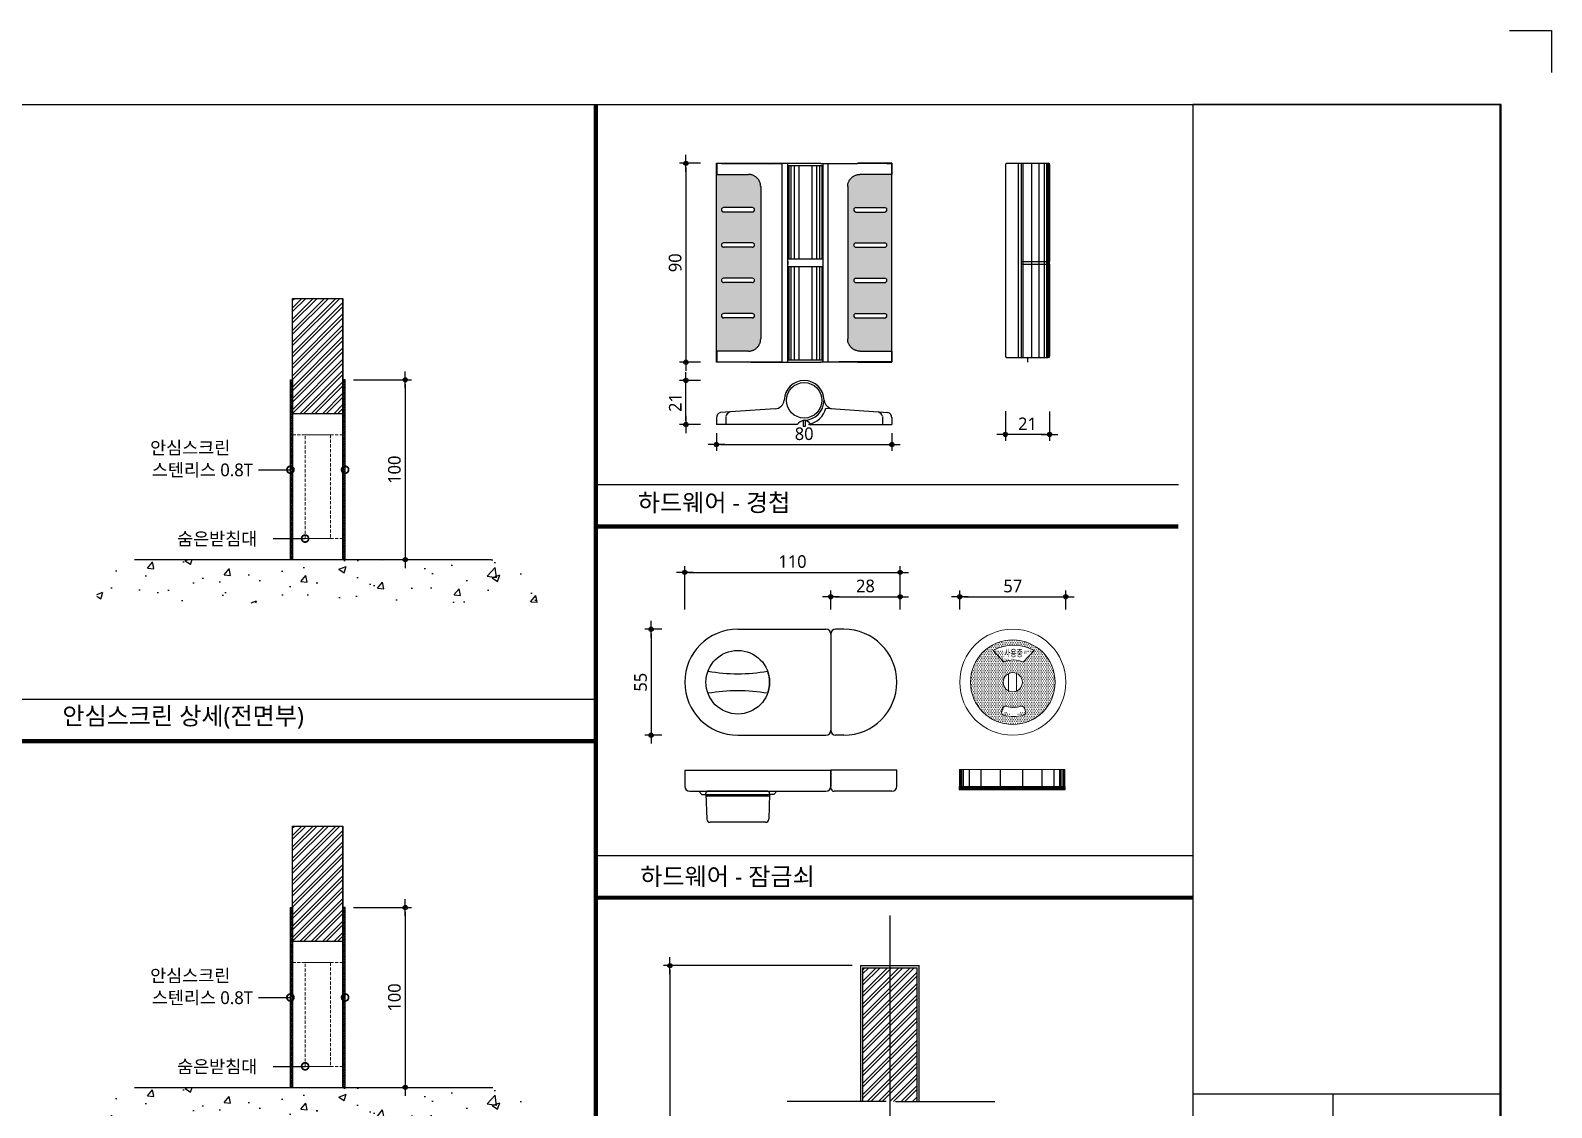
# Model space of a CAD drawing. Extents: x -255 to 8105, y -176 to 5714.
# Drawn here: x 4489 to 8105, y 3153 to 5714 of the extents above; entities that cross this region are included whole.
import ezdxf
from ezdxf.enums import TextEntityAlignment as Align

# ---------------------------------------------------------------- set-up
doc = ezdxf.new("R2010")
doc.units = 0
doc.header["$LTSCALE"] = 30
doc.linetypes.add('CEN', pattern=[62, 60, -1, 0, -1])
doc.linetypes.add('HIDDEN', pattern=[0.375, 0.25, -0.125])
doc.layers.get('0').update_dxf_attribs({"linetype": 'CONTINUOUS'})
doc.layers.get('DEFPOINTS').update_dxf_attribs({"linetype": 'CONTINUOUS'})
for name, color, linetype in [('02---제품선', 4, 'CONTINUOUS'), ('C', 2, 'CONTINUOUS'), ('curior-0Line', 252, 'CONTINUOUS'), ('DIM', 7, 'CONTINUOUS'), ('HAT', 8, 'CONTINUOUS'), ('HID', 9, 'HIDDEN'), ('TIT', 3, 'CONTINUOUS'), ('문자', 3, 'CONTINUOUS'), ('부자재', 4, 'CONTINUOUS'), ('잠금쇠(회전형)', 4, 'CONTINUOUS'), ('중심선', 1, 'CEN'), ('치수', 1, 'CONTINUOUS'), ('판넬', 2, 'CONTINUOUS'), ('해치', 8, 'CONTINUOUS')]:
    doc.layers.add(name, color=color, linetype=linetype)
doc.styles.add('HDW', font='gulim.ttc')
doc.styles.add('돋움', font='malgun.ttf')
doc.dimstyles.new('10', dxfattribs={"dimscale": 10, "dimtxt": 3, "dimasz": 1, "dimexe": 1.5, "dimexo": 2, "dimgap": 1, "dimtad": 1, "dimdec": 0, "dimlunit": 6, "dimtxsty": '돋움', "dimblk": 'DIMDOT', "dimcen": -1, "dimdle": 1.5, "dimclrt": 3, "dimazin": 3, "dimtfac": 1, "dimtdec": 0, "dimtix": 1, "dimtmove": 2, "dimatfit": 3, "dimldrblk": 'DIMDOT', "dimarcsym": 0})

# ---------------------------------------------------------------- blocks, each defined once
blk = doc.blocks.new('DIMDOT')
at = {"linetype": 'Continuous'}
blk.add_line((-2, 0), (2, 0), dxfattribs=at)
for radius in [0.5, 0.25]:
    blk.add_circle((0, 0), radius, dxfattribs=at)
blk = doc.blocks.new('*D569')
at = {"layer": 'DEFPOINTS', "color": 0}
for p in [(44190.8, 4664.3), (43678.8, 4555.7), (44190.8, 4555.7)]:
    blk.add_point(p, dxfattribs=at)
at = {"layer": 'DIM', "color": 0, "lineweight": -2, "ltscale": 10}
for p, q in [((43678.8, 4575.7), (43678.8, 4679.3)), ((44190.8, 4575.7), (44190.8, 4679.3)), ((43688.8, 4664.3), (44180.8, 4664.3))]:
    blk.add_line(p, q, dxfattribs=at)
at = {"layer": 'DIM', "color": 0, "lineweight": -2, "xscale": 10, "yscale": 10, "zscale": 10, "rotation": 180}
blk.add_blockref('DIMDOT', (43678.8, 4664.3), dxfattribs=at)
at = {"layer": 'DIM', "color": 0, "lineweight": -2, "xscale": 10, "yscale": 10, "zscale": 10}
blk.add_blockref('DIMDOT', (44190.8, 4664.3), dxfattribs=at)
at = {"layer": 'DIM', "color": 3, "insert": (43934.8, 4689.9), "char_height": 30, "attachment_point": 5, "style": '돋움'}
blk.add_mtext('110', dxfattribs=at)
blk = doc.blocks.new('*D570')
at = {"layer": 'DEFPOINTS', "color": 0}
for p in [(44190.8, 4606.3), (44025.8, 4555.7), (44190.8, 4555.7)]:
    blk.add_point(p, dxfattribs=at)
at = {"layer": 'DIM', "color": 0, "lineweight": -2, "ltscale": 10}
for p, q in [((44025.8, 4575.7), (44025.8, 4621.3)), ((44035.8, 4606.3), (44180.8, 4606.3)), ((44190.8, 4575.7), (44190.8, 4621.3))]:
    blk.add_line(p, q, dxfattribs=at)
at = {"layer": 'DIM', "color": 0, "lineweight": -2, "xscale": 10, "yscale": 10, "zscale": 10, "rotation": 180}
blk.add_blockref('DIMDOT', (44025.8, 4606.3), dxfattribs=at)
at = {"layer": 'DIM', "color": 0, "lineweight": -2, "xscale": 10, "yscale": 10, "zscale": 10}
blk.add_blockref('DIMDOT', (44190.8, 4606.3), dxfattribs=at)
at = {"layer": 'DIM', "color": 3, "insert": (44108.3, 4631.8), "char_height": 30, "attachment_point": 5, "style": '돋움'}
blk.add_mtext('28', dxfattribs=at)
blk = doc.blocks.new('*D571')
at = {"layer": 'DEFPOINTS', "color": 0}
for p in [(44584.5, 4606.3), (44332.5, 4555.7), (44584.5, 4555.7)]:
    blk.add_point(p, dxfattribs=at)
at = {"layer": 'DIM', "color": 0, "lineweight": -2, "ltscale": 10}
for p, q in [((44332.5, 4575.7), (44332.5, 4621.3)), ((44342.5, 4606.3), (44574.5, 4606.3)), ((44584.5, 4575.7), (44584.5, 4621.3))]:
    blk.add_line(p, q, dxfattribs=at)
at = {"layer": 'DIM', "color": 0, "lineweight": -2, "xscale": 10, "yscale": 10, "zscale": 10, "rotation": 180}
blk.add_blockref('DIMDOT', (44332.5, 4606.3), dxfattribs=at)
at = {"layer": 'DIM', "color": 0, "lineweight": -2, "xscale": 10, "yscale": 10, "zscale": 10}
blk.add_blockref('DIMDOT', (44584.5, 4606.3), dxfattribs=at)
at = {"layer": 'DIM', "color": 3, "insert": (44458.5, 4631.6), "char_height": 30, "attachment_point": 5, "style": '돋움'}
blk.add_mtext('57', dxfattribs=at)
blk = doc.blocks.new('*D572')
at = {"layer": 'DEFPOINTS', "color": 0}
for p in [(43736.5, 5637), (43681.4, 5163.9), (43736.5, 5163.9)]:
    blk.add_point(p, dxfattribs=at)
at = {"layer": 'DIM', "color": 0, "lineweight": -2, "ltscale": 10}
for p, q in [((43716.5, 5637), (43666.4, 5637)), ((43681.4, 5627), (43681.4, 5173.9)), ((43716.5, 5163.9), (43666.4, 5163.9))]:
    blk.add_line(p, q, dxfattribs=at)
at = {"layer": 'DIM', "color": 0, "lineweight": -2, "xscale": 10, "yscale": 10, "zscale": 10}
for p, rotation in [((43681.4, 5637), 90), ((43681.4, 5163.9), 270)]:
    blk.add_blockref('DIMDOT', p, dxfattribs=dict(at, rotation=rotation))
at = {"layer": 'DIM', "color": 3, "insert": (43655.9, 5400.5), "char_height": 30, "attachment_point": 5, "rotation": 90, "style": '돋움'}
blk.add_mtext('90', dxfattribs=at)
blk = doc.blocks.new('*D573')
at = {"layer": 'DEFPOINTS', "color": 0}
for p in [(43754.1, 5015.7), (44171.1, 5015.7), (44171.1, 4968.3)]:
    blk.add_point(p, dxfattribs=at)
at = {"layer": 'DIM', "color": 0, "lineweight": -2, "ltscale": 10}
for p, q in [((43754.1, 4995.7), (43754.1, 4953.3)), ((44171.1, 4995.7), (44171.1, 4953.3)), ((43764.1, 4968.3), (44161.1, 4968.3))]:
    blk.add_line(p, q, dxfattribs=at)
at = {"layer": 'DIM', "color": 0, "lineweight": -2, "xscale": 10, "yscale": 10, "zscale": 10, "rotation": 180}
blk.add_blockref('DIMDOT', (43754.1, 4968.3), dxfattribs=at)
at = {"layer": 'DIM', "color": 0, "lineweight": -2, "xscale": 10, "yscale": 10, "zscale": 10}
blk.add_blockref('DIMDOT', (44171.1, 4968.3), dxfattribs=at)
at = {"layer": 'DIM', "color": 3, "insert": (43962.6, 4993.8), "char_height": 30, "attachment_point": 5, "style": '돋움'}
blk.add_mtext('80', dxfattribs=at)
blk = doc.blocks.new('*D574')
at = {"layer": 'DEFPOINTS', "color": 0}
for p in [(43681.4, 5120.7), (43736.5, 5120.7), (43735.8, 5015.7)]:
    blk.add_point(p, dxfattribs=at)
at = {"layer": 'DIM', "color": 0, "lineweight": -2, "ltscale": 10}
for p, q in [((43716.5, 5120.7), (43666.4, 5120.7)), ((43681.4, 5025.7), (43681.4, 5110.7)), ((43715.8, 5015.7), (43666.4, 5015.7))]:
    blk.add_line(p, q, dxfattribs=at)
at = {"layer": 'DIM', "color": 0, "lineweight": -2, "xscale": 10, "yscale": 10, "zscale": 10}
for p, rotation in [((43681.4, 5120.7), 90), ((43681.4, 5015.7), 270)]:
    blk.add_blockref('DIMDOT', p, dxfattribs=dict(at, rotation=rotation))
at = {"layer": 'DIM', "color": 3, "insert": (43656.1, 5068.2), "char_height": 30, "attachment_point": 5, "rotation": 90, "style": '돋움'}
blk.add_mtext('21', dxfattribs=at)
blk = doc.blocks.new('*D575')
at = {"layer": 'DEFPOINTS', "color": 0}
for p in [(44440.9, 5067.9), (44545.9, 5067.1), (44440.9, 4992.2)]:
    blk.add_point(p, dxfattribs=at)
at = {"layer": 'DIM', "color": 0, "lineweight": -2, "ltscale": 10}
for p, q in [((44440.9, 5047.9), (44440.9, 4977.2)), ((44545.9, 5047.1), (44545.9, 4977.2)), ((44535.9, 4992.2), (44450.9, 4992.2))]:
    blk.add_line(p, q, dxfattribs=at)
at = {"layer": 'DIM', "color": 0, "lineweight": -2, "xscale": 10, "yscale": 10, "zscale": 10, "rotation": 180}
blk.add_blockref('DIMDOT', (44440.9, 4992.2), dxfattribs=at)
at = {"layer": 'DIM', "color": 0, "lineweight": -2, "xscale": 10, "yscale": 10, "zscale": 10}
blk.add_blockref('DIMDOT', (44545.9, 4992.2), dxfattribs=at)
at = {"layer": 'DIM', "color": 3, "insert": (44493.4, 5017.5), "char_height": 30, "attachment_point": 5, "style": '돋움'}
blk.add_mtext('21', dxfattribs=at)
blk = doc.blocks.new('*D576')
at = {"layer": 'DEFPOINTS', "color": 0}
for p in [(43644.5, 4529.1), (43598.8, 4277.1), (43644.5, 4277.1)]:
    blk.add_point(p, dxfattribs=at)
at = {"layer": 'DIM', "color": 0, "lineweight": -2, "ltscale": 10}
for p, q in [((43624.5, 4529.1), (43583.8, 4529.1)), ((43598.8, 4519.1), (43598.8, 4287.1)), ((43624.5, 4277.1), (43583.8, 4277.1))]:
    blk.add_line(p, q, dxfattribs=at)
at = {"layer": 'DIM', "color": 0, "lineweight": -2, "xscale": 10, "yscale": 10, "zscale": 10}
for p, rotation in [((43598.8, 4529.1), 90), ((43598.8, 4277.1), 270)]:
    blk.add_blockref('DIMDOT', p, dxfattribs=dict(at, rotation=rotation))
at = {"layer": 'DIM', "color": 3, "insert": (43573.6, 4403.1), "char_height": 30, "attachment_point": 5, "rotation": 90, "style": '돋움'}
blk.add_mtext('55', dxfattribs=at)
blk = doc.blocks.new('*D577')
at = {"layer": 'DEFPOINTS', "color": 0}
for p in [(44096.3, 3729.1), (43643.4, 1390.1), (44096.3, 1390.1)]:
    blk.add_point(p, dxfattribs=at)
at = {"layer": 'DIM', "color": 0, "lineweight": -2, "ltscale": 10}
for p, q in [((44076.3, 3729.1), (43628.4, 3729.1)), ((43643.4, 3719.1), (43643.4, 1400.1)), ((44076.3, 1390.1), (43628.4, 1390.1))]:
    blk.add_line(p, q, dxfattribs=at)
at = {"layer": 'DIM', "color": 0, "lineweight": -2, "xscale": 10, "yscale": 10, "zscale": 10}
for p, rotation in [((43643.4, 3729.1), 90), ((43643.4, 1390.1), 270)]:
    blk.add_blockref('DIMDOT', p, dxfattribs=dict(at, rotation=rotation))
at = {"layer": 'DIM', "color": 3, "insert": (43618.2, 2559.6), "char_height": 30, "attachment_point": 5, "rotation": 90, "style": '돋움'}
blk.add_mtext('VAR.', dxfattribs=at)
blk = doc.blocks.new('A$C13EB2441')
for p, q in [((0.84, 7.37), (0.84, 14.11)), ((0.84, 6.74), (0.84, 0))]:
    blk.add_line(p, q)
blk = doc.blocks.new('*D579')
at = {"layer": 'DEFPOINTS', "color": 0}
for p in [(42871.3, 3867.2), (42871.3, 3439.7), (43014.2, 3439.7)]:
    blk.add_point(p, dxfattribs=at)
at = {"layer": 'DIM', "color": 0, "lineweight": -2, "ltscale": 10}
for p, q in [((42891.3, 3867.2), (43029.2, 3867.2)), ((43014.2, 3857.2), (43014.2, 3449.7)), ((42891.3, 3439.7), (43029.2, 3439.7))]:
    blk.add_line(p, q, dxfattribs=at)
at = {"layer": 'DIM', "color": 0, "lineweight": -2, "xscale": 10, "yscale": 10, "zscale": 10}
for p, rotation in [((43014.2, 3867.2), 90), ((43014.2, 3439.7), 270)]:
    blk.add_blockref('DIMDOT', p, dxfattribs=dict(at, rotation=rotation))
at = {"layer": 'DIM', "color": 3, "insert": (42988.6, 3653.5), "char_height": 30, "attachment_point": 5, "rotation": 90, "style": '돋움'}
blk.add_mtext('100', dxfattribs=at)
blk = doc.blocks.new('_DOTSMALL')
at = {"color": 0, "linetype": 'ByBlock', "const_width": 0.5}
blk.add_lwpolyline([(-0.0625, 0, 1), (0.0625, 0, 1)], format="xyb", close=True, dxfattribs=at)
blk = doc.blocks.new('A$C63EC304E')
at = {"layer": '치수', "color": 1, "xscale": 2.5, "yscale": 2.5, "zscale": 2.5, "rotation": 234.3098741996962}
blk.add_blockref('_DOTSMALL', (0.31, 0.31), dxfattribs=at)
blk = doc.blocks.new('A$C2BC9653E')
at = {"layer": '치수', "xscale": 0.3333333333333333, "yscale": 0.3333333333333333, "zscale": 0.3333333333333333}
blk.add_blockref('A$C63EC304E', (0, 0), dxfattribs=at)
blk = doc.blocks.new('A$C7FC71301')
at = {"layer": '치수', "rotation": 180}
blk.add_blockref('A$C2BC9653E', (0.208, 0.208), dxfattribs=at)
blk = doc.blocks.new('A$C4A20372B')
at = {"layer": '치수'}
blk.add_blockref('A$C7FC71301', (0, 0), dxfattribs=at)
blk = doc.blocks.new('A$C566469F5')
at = {"layer": '치수'}
blk.add_blockref('A$C4A20372B', (0, 0), dxfattribs=at)
blk = doc.blocks.new('A$C7E317CD4')
at = {"layer": '해치', "xscale": 2, "yscale": 2, "zscale": 2}
blk.add_blockref('A$C566469F5', (0, 0), dxfattribs=at)
blk = doc.blocks.new('A$C601D7F27')
at = {"layer": '치수'}
blk.add_blockref('A$C7E317CD4', (0, 0), dxfattribs=at)
blk = doc.blocks.new('A$C38802C08')
at = {"layer": '치수'}
blk.add_blockref('A$C601D7F27', (0, 0), dxfattribs=at)
blk = doc.blocks.new('*D580')
at = {"layer": 'DEFPOINTS', "color": 0}
for p in [(42871.3, 5122.1), (42871.3, 4694.6), (43014.2, 4694.6)]:
    blk.add_point(p, dxfattribs=at)
at = {"layer": 'DIM', "color": 0, "lineweight": -2, "ltscale": 10}
for p, q in [((42891.3, 5122.1), (43029.2, 5122.1)), ((43014.2, 5112.1), (43014.2, 4704.6)), ((42891.3, 4694.6), (43029.2, 4694.6))]:
    blk.add_line(p, q, dxfattribs=at)
at = {"layer": 'DIM', "color": 0, "lineweight": -2, "xscale": 10, "yscale": 10, "zscale": 10}
for p, rotation in [((43014.2, 5122.1), 90), ((43014.2, 4694.6), 270)]:
    blk.add_blockref('DIMDOT', p, dxfattribs=dict(at, rotation=rotation))
at = {"layer": 'DIM', "color": 3, "insert": (42988.6, 4908.4), "char_height": 30, "attachment_point": 5, "rotation": 90, "style": '돋움'}
blk.add_mtext('100', dxfattribs=at)
blk = doc.blocks.new('UNI-10', base_point=(37634, 239))
h = blk.add_hatch()
h.set_pattern_fill('ANSI31', color=2, style=0)
h.set_pattern_definition([(45, (40851.8218, 3157.9053), (-2.245064, 2.245064), [])])
h.paths.add_polyline_path([(42871.3, 4906.3, -1), (42871.3, 4910.5), (42871.3, 5122.1), (42866.3, 5122.1), (42866.3, 4694.6), (42871.3, 4694.6)])
h.paths.add_polyline_path([(42741.3, 4906.3), (42741.3, 4694.6), (42746.3, 4694.6), (42746.3, 5122.1), (42741.3, 5122.1), (42741.3, 4910.5, -0.156999), (42742.5, 4910.1, -0.72861)])
h = blk.add_hatch()
h.set_pattern_fill('ANSI31', color=2, style=0)
h.set_pattern_definition([(45, (40851.8218, 1902.988), (-2.245064, 2.245064), [])])
h.paths.add_polyline_path([(42871.3, 3651.4, -1), (42871.3, 3655.5), (42871.3, 3867.2), (42866.3, 3867.2), (42866.3, 3439.7), (42871.3, 3439.7)])
h.paths.add_polyline_path([(42741.3, 3651.4), (42741.3, 3439.7), (42746.3, 3439.7), (42746.3, 3867.2), (42741.3, 3867.2), (42741.3, 3655.5, -0.156999), (42742.5, 3655.2, -0.72861)])
at = {"layer": 'HAT'}
h = blk.add_hatch(dxfattribs=at)
h.set_pattern_fill('ANSI32', color=256, scale=2, style=0)
h.set_pattern_definition([(45, (37664.973, 1317.916), (-13.470384, 13.470384), []), (45, (37673.953, 1317.916), (-13.470384, 13.470384), [])])
h.paths.add_polyline_path([(42866.3, 5315.9), (42746.3, 5315.9), (42746.3, 5041.3), (42866.3, 5041.3), (42866.3, 5122.1)])
h = blk.add_hatch(dxfattribs=at)
h.set_pattern_fill('ANSI32', color=256, scale=2, style=0)
h.set_pattern_definition([(45, (37664.973, 62.999), (-13.470384, 13.470384), []), (45, (37673.953, 62.999), (-13.470384, 13.470384), [])])
h.paths.add_polyline_path([(42866.3, 4061), (42746.3, 4061), (42746.3, 3786.3), (42866.3, 3786.3), (42866.3, 3867.2)])
h = blk.add_hatch(dxfattribs=at)
h.set_pattern_fill('ANSI32', color=256, scale=2, style=0)
h.set_pattern_definition([(45, (29313.655, -7000), (-13.470384, 13.470384), []), (45, (29322.636, -7000), (-13.470384, 13.470384), [])])
h.paths.add_polyline_path([(44166.3, 3724.1), (44166.3, 3406.1), (44231.3, 3406.1), (44231.3, 3724.1)])
h.paths.add_polyline_path([(44166.3, 3406.1), (44166.3, 3724.1), (44101.3, 3724.1), (44101.3, 3406.1)])
at = {"layer": '해치'}
h = blk.add_hatch(dxfattribs=at)
h.set_pattern_fill('DOTS', color=256, scale=2.628474)
h.set_pattern_definition([(0, (40792.3293, 5972.04), (2.086351, 4.172702), [0, -4.172702])])
edge = h.paths.add_edge_path()
edge.add_line((43754.5, 5190.4), (43754.6, 5190.4))
edge.add_spline(control_points=[(43754.6, 5190.4), (43754.8, 5190.4), (43766.4, 5190.4)], knot_values=[-0.724312, -0.724312, -0.724312, 0.724312, 0.724312, 0.724312], weights=[1, 0.748956, 1], degree=2, periodic=0)
edge.add_line((43766.4, 5190.4), (43830.3, 5190.4))
edge.add_spline(control_points=[(43830.3, 5190.4), (43859.2, 5190.4), (43859.2, 5219.4)], knot_values=[-1.570796, -1.570796, -1.570796, 0, 0, 0], weights=[1, 0.707107, 1], degree=2, periodic=0)
edge.add_line((43859.2, 5219.4), (43859.2, 5581.6))
edge.add_spline(control_points=[(43859.2, 5581.6), (43859.2, 5610.5), (43830.3, 5610.5)], knot_values=[0, 0, 0, 1.570796, 1.570796, 1.570796], weights=[1, 0.707107, 1], degree=2, periodic=0)
edge.add_line((43830.3, 5610.5), (43766.4, 5610.5))
edge.add_spline(control_points=[(43766.4, 5610.5), (43754.8, 5610.5), (43754.6, 5610.5)], knot_values=[-0.724312, -0.724312, -0.724312, 0.724312, 0.724312, 0.724312], weights=[1, 0.748956, 1], degree=2, periodic=0)
edge.add_line((43754.5, 5610.5), (43754.5, 5190.4))
h.paths.add_polyline_path([(43839.5, 5531.7, -0.414214), (43844.7, 5526.5, -0.414214), (43839.5, 5521.2), (43771.1, 5521.2, -0.414214), (43765.9, 5526.5, -0.414214), (43771.1, 5531.7)], flags=16)
h.paths.add_polyline_path([(43839.5, 5447.7, -0.414214), (43844.7, 5442.5, -0.414214), (43839.5, 5437.2), (43771.1, 5437.2, -0.414214), (43765.9, 5442.5, -0.414214), (43771.1, 5447.7)], flags=16)
h.paths.add_polyline_path([(43839.5, 5363.7, -0.414214), (43844.7, 5358.5, -0.414214), (43839.5, 5353.2), (43771.1, 5353.2, -0.414214), (43765.9, 5358.5, -0.414214), (43771.1, 5363.7)], flags=16)
h.paths.add_polyline_path([(43839.5, 5279.7, -0.414214), (43844.7, 5274.4, -0.414214), (43839.5, 5269.2), (43771.1, 5269.2, -0.414214), (43765.9, 5274.4, -0.414214), (43771.1, 5279.7)], flags=16)
h = blk.add_hatch(dxfattribs=at)
h.set_pattern_fill('DOTS', color=256, scale=2.628474)
h.set_pattern_definition([(0, (40317.712, 5972.04), (2.086351, 4.1727023), [0, -4.1727023])])
edge = h.paths.add_edge_path()
edge.add_spline(control_points=[(44066, 5581.6), (44066, 5610.5), (44094.9, 5610.5)], knot_values=[0, 0, 0, 1.570796, 1.570796, 1.570796], weights=[1, 0.707107, 1], degree=2, periodic=0)
edge.add_line((44094.9, 5610.5), (44158.8, 5610.5))
edge.add_spline(control_points=[(44158.8, 5610.5), (44170.4, 5610.5), (44170.6, 5610.5)], knot_values=[-0.724312, -0.724312, -0.724312, 0.724312, 0.724312, 0.724312], weights=[1, 0.748956, 1], degree=2, periodic=0)
edge.add_line((44170.7, 5610.5), (44170.7, 5190.4))
edge.add_line((44170.7, 5190.4), (44170.6, 5190.4))
edge.add_spline(control_points=[(44170.6, 5190.4), (44170.4, 5190.4), (44158.8, 5190.4)], knot_values=[-0.724312, -0.724312, -0.724312, 0.724312, 0.724312, 0.724312], weights=[1, 0.748956, 1], degree=2, periodic=0)
edge.add_line((44158.8, 5190.4), (44094.9, 5190.4))
edge.add_spline(control_points=[(44094.9, 5190.4), (44066, 5190.4), (44066, 5219.4)], knot_values=[-1.570796, -1.570796, -1.570796, 0, 0, 0], weights=[1, 0.707107, 1], degree=2, periodic=0)
edge.add_line((44066, 5219.4), (44066, 5581.6))
h.paths.add_polyline_path([(44085.7, 5531.7, 0.414214), (44080.5, 5526.5, 0.414214), (44085.7, 5521.2), (44154.1, 5521.2, 0.414214), (44159.3, 5526.5, 0.414214), (44154.1, 5531.7)], flags=16)
h.paths.add_polyline_path([(44085.7, 5447.7, 0.414214), (44080.5, 5442.5, 0.414214), (44085.7, 5437.2), (44154.1, 5437.2, 0.414214), (44159.3, 5442.5, 0.414214), (44154.1, 5447.7)], flags=16)
h.paths.add_polyline_path([(44085.7, 5363.7, 0.414214), (44080.5, 5358.5, 0.414214), (44085.7, 5353.2), (44154.1, 5353.2, 0.414214), (44159.3, 5358.5, 0.414214), (44154.1, 5363.7)], flags=16)
h.paths.add_polyline_path([(44085.7, 5279.7, 0.414214), (44080.5, 5274.4, 0.414214), (44085.7, 5269.2), (44154.1, 5269.2, 0.414214), (44159.3, 5274.4, 0.414214), (44154.1, 5279.7)], flags=16)
h = blk.add_hatch(dxfattribs=at)
h.set_pattern_fill('AR-CONC', color=256, style=0)
h.set_pattern_definition([(50, (40851.82, 3157.9), (182.185, -15.939), [19.05, -209.55]), (355, (40851.82, 3157.9), (-35.243, 191.057), [15.24, -167.64]), (100.451, (40867, 3156.58), (146.943, 175.117), [16.19, -178.09]), (46.184, (40851.82, 3208.7), (271.079, -42.042), [28.575, -314.325]), (96.636, (40874.4, 3205.2), (237.404, 247.426), [24.285, -267.135]), (351.184, (40851.82, 3208.7), (237.405, 247.425), [22.86, -251.46]), (21, (40877.22, 3196), (151.615, -102.2655), [19.05, -209.55]), (326, (40877.22, 3196), (61.802, 184.188), [15.24, -167.64]), (71.4514, (40889.86, 3187.48), (213.416, 81.923), [16.19, -178.09]), (37.5, (40851.82, 3157.905), (3.0886, 84.555), [0, -165.608, 0, -170.18, 0, -168.275]), (7.5, (40851.82, 3157.905), (66.8197, 100.1806), [0, -97.028, 0, -161.798, 0, -64.135]), (327.5, (40795.18, 3157.905), (135.5906, -5.7287), [0, -63.5, 0, -198.12, 0, -262.89]), (317.5, (40769.78, 3157.9), (148.129, 25.4265), [0, -82.55, 0, -131.572, 0, -186.69])])
h.paths.add_polyline_path([(43331.4, 4591.7), (43331.4, 4694.6), (42281.2, 4694.6), (42281.2, 4591.7)])
h = blk.add_hatch(dxfattribs=at)
h.set_pattern_fill('DOTS', color=256, scale=2.628474)
h.set_pattern_definition([(0, (38764.524, 945.7626), (2.086351, 4.1727023), [0, -4.1727023])])
edge = h.paths.add_edge_path(flags=16)
edge.add_arc((44458.5, 4403.1), 22.9, 0, 360)
edge = h.paths.add_edge_path(flags=16)
edge.add_arc((44460.3, 4407.5), 48.7, 61.8696, 118.1304)
edge.add_line((44411.6, 4478.8), (44437.4, 4450.4))
edge.add_arc((44460.3, 4390.7), 100.7, 61.0478, 118.9522)
edge.add_line((44509.1, 4478.8), (44483.3, 4450.4))
edge = h.paths.add_edge_path(flags=16)
edge.add_line((44486, 4341.7), (44488.8, 4333.5))
edge.add_arc((44482.2, 4331.2), 7, 284.5315, 379.1429)
edge.add_arc((44460.3, 4415.5), 94.1, 255.4685, 284.5315)
edge.add_arc((44438.5, 4331.2), 7, 160.8571, 255.4685)
edge.add_line((44434.7, 4341.7), (44431.9, 4333.5))
edge.add_arc((44441.3, 4339.4), 7, 72.2332, 160.8571)
edge.add_arc((44460.3, 4398.7), 55.3, 252.2332, 287.7668)
edge.add_arc((44479.4, 4339.4), 7, 19.1429, 107.7668)
h.paths.add_polyline_path([(44434, 4457.4), (44434, 4486.6), (44486.3, 4486.6), (44486.3, 4457.4)], flags=8)
h.paths.add_polyline_path([(44559.2, 4403.1, 1), (44357.9, 4403.1, 1)])
h = blk.add_hatch(dxfattribs=at)
h.set_pattern_fill('AR-CONC', color=256, style=0)
h.set_pattern_definition([(50, (40851.82, 1902.99), (182.185, -15.939), [19.05, -209.55]), (355, (40851.82, 1902.99), (-35.243, 191.057), [15.24, -167.64]), (100.451, (40867, 1901.66), (146.943, 175.117), [16.19, -178.09]), (46.184, (40851.82, 1953.79), (271.079, -42.042), [28.575, -314.325]), (96.636, (40874.4, 1950.28), (237.404, 247.426), [24.285, -267.135]), (351.184, (40851.82, 1953.8), (237.405, 247.425), [22.86, -251.46]), (21, (40877.22, 1941.09), (151.615, -102.2655), [19.05, -209.55]), (326, (40877.22, 1941.09), (61.802, 184.188), [15.24, -167.64]), (71.4514, (40889.86, 1932.57), (213.416, 81.923), [16.19, -178.09]), (37.5, (40851.82, 1902.99), (3.0886, 84.555), [0, -165.608, 0, -170.18, 0, -168.275]), (7.5, (40851.82, 1902.99), (66.8197, 100.1806), [0, -97.028, 0, -161.798, 0, -64.135]), (327.5, (40795.18, 1902.99), (135.5906, -5.7287), [0, -63.5, 0, -198.12, 0, -262.89]), (317.5, (40769.78, 1902.99), (148.129, 25.4265), [0, -82.55, 0, -131.572, 0, -186.69])])
h.paths.add_polyline_path([(43331.4, 3336.7), (43331.4, 3439.7), (42281.2, 3439.7), (42281.2, 3336.7)])
at = {"color": 2}
for p, q in [((45639.3, 5953), (45739.3, 5953)), ((45639.3, 5953), (45739.3, 5953)), ((45639.3, 5953), (45739.3, 5953)), ((45739.3, 5953), (45739.3, 5853)), ((45739.3, 5953), (45739.3, 5853)), ((45739.3, 5953), (45739.3, 5853)), ((45739.3, 5953), (45739.3, 5853)), ((45739.3, 5953), (45739.3, 5953)), ((45739.3, 5953), (45739.3, 5853)), ((45739.3, 5953), (45739.3, 5953)), ((45739.3, 5953), (45739.3, 5853)), ((45739.3, 5953), (45739.3, 5853)), ((44493.4, 5175.5), (44493.4, 5163.9)), ((42370.6, 4694.6), (43218.2, 4694.6)), ((42370.6, 3439.7), (43218.2, 3439.7))]:
    blk.add_line(p, q, dxfattribs=at)
at = {"color": 8}
for p, q in [((43467.1, 4873.5), (44852.4, 4873.5)), ((40119.3, 4362.9), (43467.1, 4362.9)), ((43467.1, 3990.8), (44886.8, 3990.8))]:
    blk.add_line(p, q, dxfattribs=at)
at = {"color": 2}
for points in [[(37634.4, 5777.2), (44886.8, 5777.2), (44886.8, 238.8), (37634.4, 238.8)], [(37634.4, 5777.2), (44886.8, 5777.2), (44886.8, 238.8), (37634.4, 238.8)], [(37634.4, 5777.2), (45616.4, 5777.2), (45616.4, 238.8), (37634.4, 238.8)], [(42741.3, 5122.1), (42746.3, 5122.1), (42746.3, 4694.6), (42741.3, 4694.6)], [(42871.3, 5122.1), (42866.3, 5122.1), (42866.3, 4694.6), (42871.3, 4694.6)], [(42741.3, 3867.2), (42746.3, 3867.2), (42746.3, 3439.7), (42741.3, 3439.7)], [(42871.3, 3867.2), (42866.3, 3867.2), (42866.3, 3439.7), (42871.3, 3439.7)]]:
    blk.add_lwpolyline(points, close=True, dxfattribs=at)
at = {"color": 8, "const_width": 10}
for points in [[(43467.1, 238.8), (43467.1, 5777.2)], [(43467.1, 4773.5), (44852.4, 4773.5)], [(40119.3, 4262.9), (43467.1, 4262.9)], [(43467.1, 3890.8), (44886.8, 3890.8)]]:
    blk.add_lwpolyline(points, dxfattribs=at)
at = {"layer": '02---제품선'}
for p, q in [((43804.8, 4529.1), (44014.2, 4529.1)), ((44056.8, 4529.1), (44037.4, 4529.1)), ((44025.8, 4517.5), (44025.8, 4288.7)), ((44025.8, 4517.5), (44025.8, 4288.7)), ((43804.8, 4277.1), (44014.2, 4277.1)), ((44056.8, 4277.1), (44037.4, 4277.1)), ((43678.8, 4194.1), (44025.8, 4194.1)), ((43678.8, 4194.1), (43678.8, 4155.4)), ((44025.8, 4194.1), (44025.8, 4155.4)), ((44182.8, 4194.1), (44025.8, 4194.1)), ((44025.8, 4151.5), (44025.8, 4194.1)), ((44182.8, 4155.4), (44182.8, 4194.1)), ((43690.5, 4143.7), (43711.8, 4143.7)), ((43711.8, 4143.7), (43897.9, 4143.7)), ((43719.5, 4136), (43711.8, 4143.7)), ((43719.5, 4136), (43727.3, 4136)), ((43727.3, 4136), (43882.4, 4136)), ((43729.2, 4136), (43729.2, 4139.8)), ((43729.2, 4137.9), (43731.3, 4077.5)), ((43876.5, 4143.7), (43733.1, 4143.7)), ((43876.5, 4132.1), (43733.1, 4132.1)), ((43880.5, 4137.9), (43878.4, 4077.5)), ((43880.4, 4136), (43880.4, 4139.8)), ((43890.1, 4136), (43882.4, 4136)), ((43890.1, 4136), (43897.9, 4143.7)), ((43897.9, 4143.7), (44014.2, 4143.7)), ((44171.2, 4143.7), (44033.6, 4143.7)), ((43870.6, 4070.1), (43739, 4070.1))]:
    blk.add_line(p, q, dxfattribs=at)
blk.add_circle((43804.8, 4403.1), 75.6, dxfattribs=at)
blk.add_circle((43804.8, 4403.1), 75.6, dxfattribs=at)
for centre, radius, start, end in [((43804.8, 4403.1), 126, 90, 180), ((44014.2, 4517.5), 11.6, 0, 90), ((44037.4, 4517.5), 11.6, 90, 180), ((44056.8, 4403.1), 126, 0, 90), ((43804.8, 4839.9), 416.6, 260.2031, 279.7969), ((43804.8, 4403.1), 75.6, 340.7512, 19.2488), ((43804.8, 4403.1), 126, 180, 270), ((43804.8, 3966.3), 416.6, 80.2031, 99.7969), ((44056.8, 4403.1), 126, 270, 0), ((44014.2, 4288.7), 11.6, 270, 0), ((44037.4, 4288.7), 11.6, 180, 270), ((43690.5, 4155.4), 11.6, 180, 270), ((43733.1, 4139.8), 3.88, 90, 180), ((43733.1, 4136), 3.88, 180, 270), ((43876.5, 4139.8), 3.88, 0, 90), ((43876.5, 4136), 3.88, 270, 0), ((44014.2, 4155.4), 11.6, 270, 0), ((44033.6, 4151.5), 7.75, 180, 270), ((44171.2, 4155.4), 11.6, 270, 0), ((43739, 4077.8), 7.75, 182, 270), ((43870.6, 4077.8), 7.75, 270, 358)]:
    blk.add_arc(centre, radius, start, end, dxfattribs=at)
at = {"layer": 'C'}
for p, q in [((44101.3, 3724.1), (44101.3, 3406.1)), ((44101.3, 3724.1), (44231.3, 3724.1)), ((44231.3, 3406.1), (44231.3, 3724.1))]:
    blk.add_line(p, q, dxfattribs=at)
at = {"layer": 'curior-0Line'}
for p, q in [((44886.8, 5777.2), (44886.8, 239.6)), ((44887.1, 3424.7), (45619.2, 3424.7)), ((45219.4, 3424.7), (45219.4, 2871))]:
    blk.add_line(p, q, dxfattribs=at)
blk.add_lwpolyline([(45619.2, 5777.2), (44886.8, 5777.2), (44886.8, 238.8), (45619.2, 238.8)], close=True, dxfattribs=at)
at = {"layer": 'HID', "lineweight": 15}
for points in [[(42746.3, 5041.3), (42866.3, 5041.3), (42866.3, 4991.3), (42746.3, 4991.3)], [(42776.3, 4991.3), (42836.3, 4991.3), (42836.3, 4744.6), (42776.3, 4744.6)], [(42746.3, 4744.6), (42866.3, 4744.6), (42866.3, 4694.6), (42746.3, 4694.6)], [(42746.3, 3786.3), (42866.3, 3786.3), (42866.3, 3736.3), (42746.3, 3736.3)], [(42776.3, 3736.3), (42836.3, 3736.3), (42836.3, 3489.7), (42776.3, 3489.7)], [(42746.3, 3489.7), (42866.3, 3489.7), (42866.3, 3439.7), (42746.3, 3439.7)]]:
    blk.add_lwpolyline(points, close=True, dxfattribs=at)
at = {"layer": '부자재'}
for p, q in [((43754.1, 5637), (43835.4, 5637)), ((43754.1, 5163.9), (43754.1, 5637)), ((43754.1, 5637), (43754.6, 5636.5)), ((43754.5, 5190.4), (43754.5, 5610.5)), ((43754.5, 5610.5), (43754.6, 5610.5)), ((43754.6, 5636.5), (43754.6, 5610.5)), ((43766.4, 5636.2), (43880, 5636)), ((43766.4, 5610.5), (43830.3, 5610.5)), ((43835.6, 5636.9), (43835.4, 5637)), ((43923.2, 5636.9), (43835.6, 5636.9)), ((43910.6, 5165.1), (43910.6, 5635.8)), ((43923.2, 5636.9), (43923.2, 5164)), ((43923.2, 5636.9), (43923.2, 5636.9)), ((44002, 5636.9), (44089.6, 5636.9)), ((44007.3, 5636.9), (44007.3, 5164)), ((44019.9, 5165.1), (44019.9, 5635.8)), ((44158.8, 5636.2), (44045.2, 5636)), ((44089.6, 5636.9), (44089.8, 5637)), ((44171.1, 5637), (44089.8, 5637)), ((44158.8, 5610.5), (44094.9, 5610.5)), ((44171.1, 5637), (44170.6, 5636.5)), ((44170.6, 5636.5), (44170.6, 5610.5)), ((44170.7, 5610.5), (44170.6, 5610.5)), ((44170.7, 5190.4), (44170.7, 5610.5)), ((44171.1, 5163.9), (44171.1, 5637)), ((44440.9, 5634), (44440.9, 5178.5)), ((44443.9, 5637), (44542.9, 5637)), ((44470.9, 5637), (44470.9, 5175.5)), ((44478.5, 5637), (44478.5, 5175.5)), ((44545.9, 5634), (44545.9, 5403.4)), ((43859.2, 5581.6), (43859.2, 5219.4)), ((44066, 5581.6), (44066, 5219.4)), ((43923.4, 5404), (43923.4, 5396.7)), ((44478.5, 5403.4), (44545.9, 5403.4)), ((44478.5, 5397.4), (44545.9, 5397.4)), ((44545, 5403.4), (44545, 5397.4)), ((44545.9, 5397.4), (44545.9, 5178.5)), ((43754.6, 5190.4), (43754.5, 5190.4)), ((43754.6, 5190.4), (43754.6, 5164.5)), ((43830.3, 5190.4), (43766.4, 5190.4)), ((44094.9, 5190.4), (44158.8, 5190.4)), ((44170.6, 5190.4), (44170.7, 5190.4)), ((44170.6, 5190.4), (44170.6, 5164.5)), ((44443.9, 5175.5), (44542.9, 5175.5)), ((43754.6, 5164.5), (43754.1, 5163.9)), ((43835.4, 5163.9), (43754.1, 5163.9)), ((43766.4, 5164.7), (43880, 5164.9)), ((43835.6, 5164), (43835.4, 5163.9)), ((43835.6, 5164), (43923.2, 5164)), ((44089.6, 5164), (44002, 5164)), ((44158.8, 5164.7), (44045.2, 5164.9)), ((44089.6, 5164), (44089.8, 5163.9)), ((44089.8, 5163.9), (44171.1, 5163.9)), ((44170.6, 5164.5), (44171.1, 5163.9)), ((43754.1, 5032.3), (43754.1, 5015.7)), ((43893.5, 5053.2), (43763.8, 5044.2)), ((43776.6, 5035.3), (43776.6, 5015.7)), ((44014.2, 5054.7), (44161.1, 5044.2)), ((44148.6, 5035.3), (44148.6, 5015.7)), ((44171.1, 5032.3), (44171.1, 5015.7)), ((43945.8, 5015.7), (43754.1, 5015.7)), ((43960.3, 5025.6), (43960.3, 5011.2)), ((43964.8, 5011.2), (43960.3, 5011.2)), ((43964.8, 5025.6), (43964.8, 5011.2)), ((43973.3, 5016.5), (43973.3, 5015.7)), ((43973.3, 5015.7), (44171.1, 5015.7))]:
    blk.add_line(p, q, dxfattribs=at)
blk.add_circle((43962.6, 5073.4), 42.1, dxfattribs=at)
for centre, radius, start, end in [((44443.9, 5634), 3, 90, 180), ((44542.9, 5634), 3, 0, 90), ((44443.9, 5178.5), 3, 180, 270), ((44542.9, 5178.5), 3, 270, 0), ((43962.6, 5073.4), 47.2, 270, 180), ((43892.3, 5076.5), 23.3, 272.9231, 352.4724), ((44032.9, 5076.5), 23.3, 187.5276, 267.0769), ((43766.6, 5031.9), 12.6, 101.7765, 181.6712), ((43791.9, 5031.1), 15.9, 113.4077, 164.5497), ((43964.2, 5067.2), 51.5, 280.084, 345.9792), ((44133.3, 5031.1), 15.9, 15.4503, 67.3004), ((44158.5, 5031.9), 12.6, 358.3288, 78.2235), ((43969, 4997.3), 29.6, 102.5267, 141.5475), ((43956.2, 4997.3), 29.6, 43.1003, 77.4733)]:
    blk.add_arc(centre, radius, start, end, dxfattribs=at)
for points, weights in [([(43766.4, 5636.2), (43754.8, 5636.3), (43754.6, 5636.5)], [1, 0.748955720789, 1]), ([(43754.6, 5610.5), (43754.8, 5610.5), (43766.4, 5610.5)], [1, 0.748955720789, 1]), ([(43859.2, 5581.6), (43859.2, 5610.5), (43830.3, 5610.5)], [1, 0.707106781187, 1]), ([(43910.6, 5635.8), (43897, 5636), (43880, 5636)], [1, 0.964784765128, 1]), ([(43923.2, 5636.9), (43923.2, 5636.9), (43923.2, 5636.9)], [1, 0.999924701899, 1]), ([(44066, 5581.6), (44066, 5610.5), (44094.9, 5610.5)], [1, 0.707106781187, 1]), ([(44158.8, 5636.2), (44170.4, 5636.3), (44170.6, 5636.5)], [1, 0.748955720789, 1]), ([(44170.6, 5610.5), (44170.4, 5610.5), (44158.8, 5610.5)], [1, 0.748955720789, 1]), ([(43923.2, 5396.7), (43923.2, 5396.7), (43923.2, 5396.7)], [1, 0.999862102782, 1]), ([(43830.3, 5190.4), (43859.2, 5190.4), (43859.2, 5219.4)], [1, 0.707106781187, 1]), ([(44094.9, 5190.4), (44066, 5190.4), (44066, 5219.4)], [1, 0.707106781187, 1]), ([(43766.4, 5190.4), (43754.8, 5190.4), (43754.6, 5190.4)], [1, 0.748955720789, 1]), ([(44158.8, 5190.4), (44170.4, 5190.4), (44170.6, 5190.4)], [1, 0.748955720789, 1]), ([(43754.6, 5164.5), (43754.8, 5164.7), (43766.4, 5164.7)], [1, 0.748955720789, 1]), ([(43880, 5164.9), (43897, 5164.9), (43910.6, 5165.1)], [1, 0.964784765128, 1]), ([(43923.2, 5163.8), (43923.2, 5163.8), (43923.2, 5163.8)], [1, 0.999734260157, 1]), ([(44170.6, 5164.5), (44170.4, 5164.7), (44158.8, 5164.7)], [1, 0.748955720789, 1])]:
    blk.add_rational_spline(points, weights, degree=2, dxfattribs=at)
for points, weights, knots in [([(44002, 5636.9), (44002, 5636.9), (43962.6, 5636.9), (43923.2, 5636.9), (43923.2, 5636.9)], [1, 0.707106781186, 1, 0.707106781186, 1], [-1.570796, -1.570796, -1.570796, 0, 0, 1.570796, 1.570796, 1.570796]), ([(43923.2, 5631.7), (43935.8, 5631.7), (43962.6, 5631.7), (44007.3, 5631.7), (44007.3, 5631.7)], [0.872453400774, 0.800943102543, 1, 0.707106781186, 1], [-1.067549, -1.067549, -1.067549, 0, 0, 1.570796, 1.570796, 1.570796]), ([(44007.3, 5409.3), (44007.3, 5409.3), (43967.2, 5409.3), (43937.3, 5409.3), (43923.2, 5409.3)], [1, 0.742797744768, 1, 0.794611058848, 0.917248923756], [-1.467114, -1.467114, -1.467114, 0, 0, 1.171564, 1.171564, 1.171564]), ([(43923.2, 5391.4), (43934.3, 5391.4), (43958, 5391.4), (43998, 5391.4), (44006.3, 5391.4)], [0.884455168565, 0.830422605945, 1, 0.742797744768, 1], [-0.967291, -0.967291, -0.967291, 0, 0, 1.467114, 1.467114, 1.467114]), ([(43923.2, 5163.8), (43923.2, 5163.8), (43962.6, 5163.8), (44002, 5163.8), (44002, 5163.8)], [1, 0.707106781186, 1, 0.707106781186, 1], [-1.570796, -1.570796, -1.570796, 0, 0, 1.570796, 1.570796, 1.570796]), ([(44007.3, 5169.1), (44007.3, 5169.1), (43962.6, 5169.1), (43935.8, 5169.1), (43923.2, 5169.1)], [1, 0.707106781186, 1, 0.800943102543, 0.872453400774], [-1.570796, -1.570796, -1.570796, 0, 0, 1.067549, 1.067549, 1.067549])]:
    blk.add_rational_spline(points, weights, degree=2, knots=knots, dxfattribs=at)
blk.add_open_spline([(43923.4, 5404), (43923.4, 5404), (43923.4, 5404), (43923.3, 5404), (43923.2, 5404), (43923.2, 5404)], degree=3, knots=[-0.00189331, -0.00189331, -0.00189331, -0.00189331, 0, 0, 0.05421316, 0.05421316, 0.05421316, 0.05421316], dxfattribs=at)
at = {"layer": '잠금쇠(회전형)', "linetype": 'Continuous', "lineweight": 15}
for p, q in [((44411.6, 4478.8), (44437.4, 4450.4)), ((44509.1, 4478.8), (44483.3, 4450.4)), ((44448.6, 4423.9), (44448.6, 4382.6)), ((44467.6, 4423.4), (44467.6, 4382.2)), ((44434.7, 4341.7), (44431.9, 4333.5)), ((44486, 4341.7), (44488.8, 4333.5)), ((44331.8, 4195.6), (44582.1, 4195.6)), ((44331.8, 4195.6), (44331.8, 4155.4)), ((44332.5, 4195.6), (44332.5, 4155.4)), ((44582.1, 4195.6), (44582.1, 4155.4)), ((44331, 4155.4), (44583, 4155.4)), ((44331, 4147.6), (44331, 4155.4)), ((44331, 4147.9), (44583, 4147.9)), ((44583, 4147.6), (44583, 4155.4))]:
    blk.add_line(p, q, dxfattribs=at)
for radius in [126, 100.6, 22.9]:
    blk.add_circle((44458.5, 4403.1), radius, dxfattribs=at)
for centre, radius, start, end in [((44460.3, 4390.7), 100.7, 61.0478, 118.9522), ((44460.3, 4407.5), 48.7, 61.8696, 118.1304), ((44441.3, 4339.4), 7, 72.2332, 160.8571), ((44460.3, 4398.7), 55.3, 252.2332, 287.7668), ((44479.4, 4339.4), 7, 19.1429, 107.7668), ((44438.5, 4331.2), 7, 160.8571, 255.4685), ((44460.3, 4415.5), 94.1, 255.4685, 284.5315), ((44482.2, 4331.2), 7, 284.5315, 19.1429)]:
    blk.add_arc(centre, radius, start, end, dxfattribs=at)
at = {"layer": '중심선'}
blk.add_line((44166.3, 3848.7), (44166.3, 612.5), dxfattribs=at)
at = {"layer": '치수'}
for p, q in [((42665.3, 4908.4), (42741.3, 4908.4)), ((42700.3, 4744.6), (42776.3, 4744.6)), ((42665.3, 3653.5), (42741.3, 3653.5)), ((42700.3, 3489.7), (42776.3, 3489.7))]:
    blk.add_line(p, q, dxfattribs=at)
at = {"layer": '판넬', "color": 1}
for p, q in [((42746.3, 4694.6), (42746.3, 5315.9)), ((42866.3, 4694.6), (42866.3, 5315.9)), ((42746.3, 3439.7), (42746.3, 4061)), ((42866.3, 3439.7), (42866.3, 4061)), ((44096.3, 3729.1), (44096.3, 3406.1)), ((44096.3, 3729.1), (44236.3, 3729.1)), ((44236.3, 3406.1), (44236.3, 3729.1))]:
    blk.add_line(p, q, dxfattribs=at)
for points in [[(42746.3, 5315.9), (42866.3, 5315.9), (42866.3, 5041.3), (42746.3, 5041.3)], [(42746.3, 4061), (42866.3, 4061), (42866.3, 3786.3), (42746.3, 3786.3)]]:
    blk.add_lwpolyline(points, close=True, dxfattribs=at)
at = {"layer": '해치'}
for p, q in [((43925.8, 5631.7), (43925.8, 5409.3)), ((43931.1, 5631.7), (43931.1, 5409.3)), ((43938.9, 5631.7), (43938.9, 5409.3)), ((43949.5, 5631.7), (43949.5, 5409.3)), ((43981, 5631.7), (43981, 5409.3)), ((43991.5, 5631.7), (43991.5, 5409.3)), ((43999.4, 5631.7), (43999.4, 5409.3)), ((44004.7, 5631.7), (44004.7, 5409.3)), ((44483.1, 5175.5), (44483.1, 5637)), ((44504, 5175.5), (44504, 5637)), ((44521.1, 5175.5), (44521.1, 5637)), ((44533.6, 5175.5), (44533.6, 5637)), ((44539.3, 5175.5), (44539.3, 5637)), ((44542.1, 5175.5), (44542.1, 5637)), ((44544, 5175.5), (44544, 5637)), ((44545.2, 5175.5), (44545.2, 5637)), ((44545.6, 5403.4), (44545.6, 5637)), ((44545.8, 5403.4), (44545.8, 5637)), ((43839.5, 5531.7), (43771.1, 5531.7)), ((43839.5, 5521.2), (43771.1, 5521.2)), ((44085.7, 5531.7), (44154.1, 5531.7)), ((44085.7, 5521.2), (44154.1, 5521.2)), ((43839.5, 5447.7), (43771.1, 5447.7)), ((43839.5, 5437.2), (43771.1, 5437.2)), ((44085.7, 5447.7), (44154.1, 5447.7)), ((44085.7, 5437.2), (44154.1, 5437.2)), ((43925.8, 5391.4), (43925.8, 5169.1)), ((43931.1, 5391.4), (43931.1, 5169.1)), ((43938.9, 5391.4), (43938.9, 5169.1)), ((43949.5, 5391.4), (43949.5, 5169.1)), ((43981, 5391.4), (43981, 5169.1)), ((43991.5, 5391.4), (43991.5, 5169.1)), ((43999.4, 5391.4), (43999.4, 5169.1)), ((44004.7, 5391.4), (44004.7, 5169.1)), ((44545.6, 5175.5), (44545.6, 5397.4)), ((44545.8, 5175.5), (44545.8, 5397.4)), ((43839.5, 5363.7), (43771.1, 5363.7)), ((43839.5, 5353.2), (43771.1, 5353.2)), ((44085.7, 5363.7), (44154.1, 5363.7)), ((44085.7, 5353.2), (44154.1, 5353.2)), ((43839.5, 5279.7), (43771.1, 5279.7)), ((44085.7, 5279.7), (44154.1, 5279.7)), ((43839.5, 5269.2), (43771.1, 5269.2)), ((44085.7, 5269.2), (44154.1, 5269.2)), ((44334.1, 4195.6), (44334.1, 4155.4)), ((44336.6, 4195.6), (44336.6, 4155.4)), ((44340.9, 4195.6), (44340.9, 4155.4)), ((44354.5, 4195.6), (44354.5, 4155.4)), ((44382.2, 4195.6), (44382.2, 4155.4)), ((44428.5, 4195.6), (44428.5, 4155.4)), ((44481.6, 4195.6), (44481.6, 4155.4)), ((44527.9, 4195.6), (44527.9, 4155.4)), ((44555.7, 4195.6), (44555.7, 4155.4)), ((44569.2, 4195.6), (44569.2, 4155.4)), ((44573, 4195.6), (44573, 4155.4)), ((44577.4, 4195.6), (44577.4, 4155.4)), ((44579.8, 4195.6), (44579.8, 4155.4)), ((44581.4, 4195.6), (44581.4, 4155.4)), ((44331, 4152.8), (44583, 4152.8)), ((44331, 4151.5), (44583, 4151.5)), ((44331, 4150.2), (44583, 4150.2)), ((44331, 4149.4), (44583, 4149.4)), ((44331, 4148.7), (44583, 4148.7)), ((44331, 4147.6), (44583, 4147.6))]:
    blk.add_line(p, q, dxfattribs=at)
for centre, start, end in [((43771.1, 5526.5), 90, 180), ((43771.1, 5526.5), 180, 270), ((43839.5, 5526.5), 0, 90), ((43839.5, 5526.5), 270, 0), ((44085.7, 5526.5), 90, 180), ((44085.7, 5526.5), 180, 270), ((44154.1, 5526.5), 0, 90), ((44154.1, 5526.5), 270, 0), ((43771.1, 5442.5), 90, 180), ((43771.1, 5442.5), 180, 270), ((43839.5, 5442.5), 0, 90), ((43839.5, 5442.5), 270, 0), ((44085.7, 5442.5), 90, 180), ((44085.7, 5442.5), 180, 270), ((44154.1, 5442.5), 0, 90), ((44154.1, 5442.5), 270, 0), ((43771.1, 5358.5), 90, 180), ((43771.1, 5358.5), 180, 270), ((43839.5, 5358.5), 0, 90), ((43839.5, 5358.5), 270, 0), ((44085.7, 5358.5), 90, 180), ((44085.7, 5358.5), 180, 270), ((44154.1, 5358.5), 0, 90), ((44154.1, 5358.5), 270, 0), ((43771.1, 5274.4), 90, 180), ((43839.5, 5274.4), 0, 90), ((44085.7, 5274.4), 90, 180), ((44154.1, 5274.4), 0, 90), ((43771.1, 5274.4), 180, 270), ((43839.5, 5274.4), 270, 0), ((44085.7, 5274.4), 180, 270), ((44154.1, 5274.4), 270, 0)]:
    blk.add_arc(centre, 5.26, start, end, dxfattribs=at)
at = {"xscale": 35, "yscale": 35, "zscale": 35, "rotation": 270}
blk.add_blockref('A$C13EB2441', (43921.8, 3435.4), dxfattribs=at)
at = {"layer": '해치', "xscale": 20, "yscale": 20, "zscale": 20}
for p in [(42737.1, 4904.2), (42867.1, 4904.2), (42772.1, 4740.5), (42737.1, 3649.3), (42867.1, 3649.3), (42772.1, 3485.6)]:
    blk.add_blockref('A$C38802C08', p, dxfattribs=at)
at = {"layer": 'TIT', "style": '돋움'}
for s, p in [('하드웨어 - 경첩', (43929.5, 4809.2)), ('안심스크린 상세(전면부)', (42773.3, 4302)), ('하드웨어 - 잠금쇠', (43987.9, 3920.3))]:
    blk.add_text(s, height=42, dxfattribs=at).set_placement(p, align=Align.RIGHT)
at = {"layer": '문자', "style": '돋움'}
for s, p in [('안심스크린', (42503, 4961.1)), ('스텐리스 0.8T', (42532.2, 4908.3)), ('숨은받침대', (42567.2, 4744.5)), ('안심스크린', (42503, 3706.1)), ('스텐리스 0.8T', (42532.2, 3653.3)), ('숨은받침대', (42567.2, 3489.6))]:
    blk.add_text(s, height=30.34, dxfattribs=at).set_placement(p, align=Align.MIDDLE)
at = {"layer": '잠금쇠(회전형)', "linetype": 'Continuous', "lineweight": 15, "style": 'HDW', "width": 0.659278}
blk.add_text('사용중', height=16.4, dxfattribs=at).set_placement((44437.9, 4464), (44482.2, 4464), align=Align.FIT)
at = {"layer": 'DIM', "ltscale": 10}
for base, p1, p2, angle, text, picture, middle in [((43681.4, 5163.9), (43736.5, 5637), (43736.5, 5163.9), 90, '90', '*D572', (43655.9, 5400.5)), ((43681.4, 5120.7), (43735.8, 5015.7), (43736.5, 5120.7), 90, '21', '*D574', (43656.1, 5068.2)), ((44440.9, 4992.2), (44545.9, 5067.1), (44440.9, 5067.9), 180, '21', '*D575', (44493.4, 5017.5)), ((43598.8, 4277.1), (43644.5, 4529.1), (43644.5, 4277.1), 90, '55', '*D576', (43573.6, 4403.1)), ((43643.4, 1390.1), (44096.3, 3729.1), (44096.3, 1390.1), 90, 'VAR.', '*D577', (43618.2, 2559.6))]:
    dim = blk.add_linear_dim(base=base, p1=p1, p2=p2, angle=angle, text=text, dimstyle='10', override={"dimtxsty": '돋움'}, dxfattribs=at)
    dim.commit()
    dim.dimension.update_dxf_attribs({"geometry": picture, "text_midpoint": middle})
for base, p1, p2, picture, middle in [((43014.2, 4694.6), (42871.3, 5122.1), (42871.3, 4694.6), '*D580', (42988.6, 4908.4)), ((43014.2, 3439.7), (42871.3, 3867.2), (42871.3, 3439.7), '*D579', (42988.6, 3653.5))]:
    dim = blk.add_linear_dim(base=base, p1=p1, p2=p2, angle=90, text='100', dimstyle='10', dxfattribs=at)
    dim.commit()
    dim.dimension.update_dxf_attribs({"geometry": picture, "text_midpoint": middle})
for base, p1, p2, text, picture, middle in [((44171.1, 4968.3), (43754.1, 5015.7), (44171.1, 5015.7), '80', '*D573', (43962.6, 4993.8)), ((44190.8, 4664.3), (43678.8, 4555.7), (44190.8, 4555.7), '110', '*D569', (43934.8, 4689.9)), ((44190.8, 4606.3), (44025.8, 4555.7), (44190.8, 4555.7), '28', '*D570', (44108.3, 4631.8)), ((44584.5, 4606.3), (44332.5, 4555.7), (44584.5, 4555.7), '57', '*D571', (44458.5, 4631.6))]:
    dim = blk.add_linear_dim(base=base, p1=p1, p2=p2, text=text, dimstyle='10', override={"dimtxsty": '돋움'}, dxfattribs=at)
    dim.commit()
    dim.dimension.update_dxf_attribs({"geometry": picture, "text_midpoint": middle})

msp = doc.modelspace()

# ---------------------------------------------------------------- block references
msp.add_blockref('UNI-10', (0, 0))

doc.saveas('drawing.dxf')
